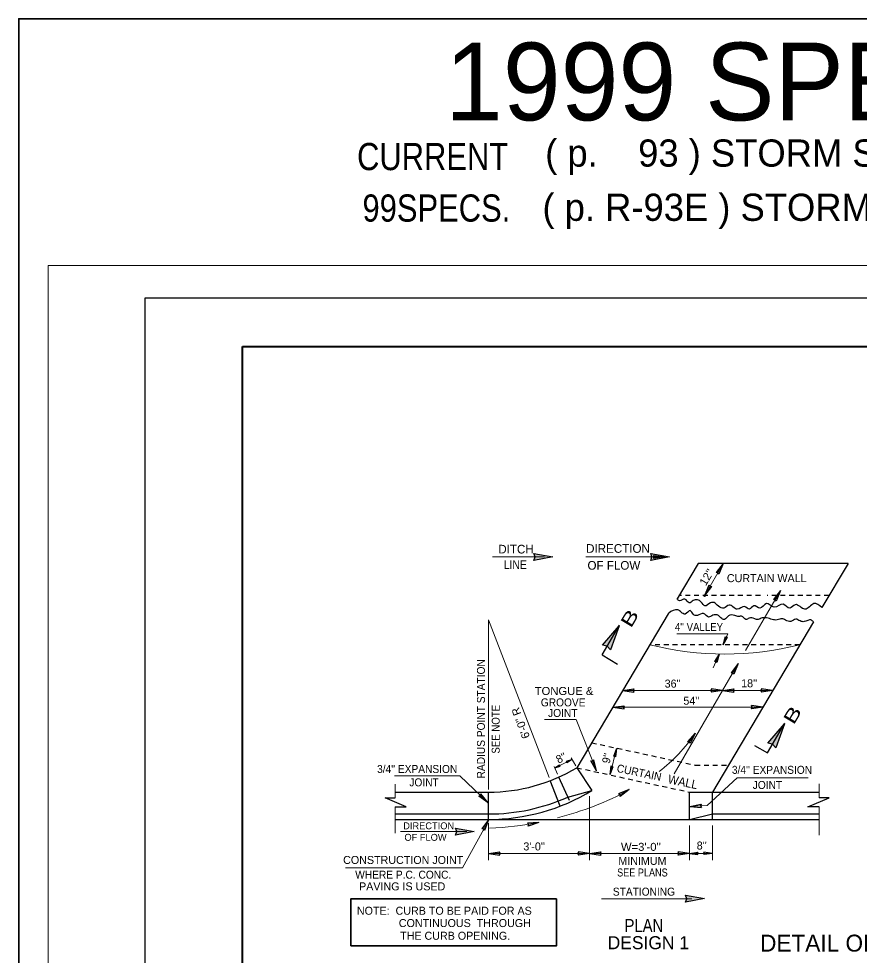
# Model space of a CAD drawing. Extents: x 392 to 763, y 50 to 324.
# Drawn here: x 391.9 to 521.7, y 179.3 to 324 of the extents above; entities that cross this region are included whole.
import ezdxf

# ---------------------------------------------------------------- set-up
doc = ezdxf.new("R2010")
doc.units = 0
doc.header["$LTSCALE"] = 0.5
doc.header["$PDMODE"] = 32
doc.header["$PDSIZE"] = 0.25
doc.linetypes.add('SHORT_DASHED', pattern=[2.7, 1.5, -1.2])
doc.layers.add('1', color=7, linetype='Continuous', lineweight=13)

msp = doc.modelspace()

# ---------------------------------------------------------------- hatches: boundary and pattern name
at = {"layer": '1'}
for points in [[(471.476, 240.3147), (471.6582, 240.8534), (471.4789, 241.3961), (474.3762, 240.8649)], [(489.5219, 240.3147), (489.705, 240.8534), (489.5257, 241.3961), (492.4231, 240.8649)], [(491.6877, 240.8487), (489.933, 240.6074), (489.933, 241.09)], [(483.2999, 226.505), (482.8069, 227.0802), (482.0621, 227.2442), (484.6418, 230.2054)], [(508.8257, 211.3622), (508.3327, 211.9373), (507.5878, 212.1013), (510.1676, 215.0626)], [(459.3717, 197.9141), (459.5538, 198.452), (459.3745, 198.9946), (462.2718, 198.4644)], [(494.896, 187.5464), (495.0782, 188.0853), (494.8988, 188.6279), (497.7962, 188.0976)]]:
    msp.add_hatch(color=256, dxfattribs=at).paths.add_polyline_path(points)

# ---------------------------------------------------------------- linework, layer by layer
for p, q in [((396.4602, 285.8556), (756.4335, 285.8556)), ((396.4602, 55.8731), (396.4602, 285.8556)), ((465.1014, 240.8487), (473.1116, 240.8487)), ((479.4747, 240.8487), (491.6877, 240.8487)), ((497.8562, 234.891), (500.6878, 239.8368)), ((504.166, 226.3858), (509.5401, 235.6711)), ((493.5532, 228.9904), (501.4183, 228.9904)), ((500.6907, 227.3062), (501.4183, 228.9904)), ((499.1571, 223.7555), (500.0574, 225.8403)), ((493.1507, 207.3528), (503.0024, 224.3745)), ((483.6462, 217.6471), (506.8077, 217.6471)), ((484.2222, 211.2917), (483.2552, 207.2556)), ((477.9411, 208.5898), (477.2048, 209.8134)), ((475.1191, 207.3328), (474.5937, 208.4887)), ((474.6872, 208.2827), (477.3031, 209.5235)), ((450.0397, 203.6677), (450.0397, 205.7717)), ((515.5083, 203.6677), (515.5083, 205.825)), ((480.0765, 194.0335), (480.0765, 203.9023)), ((450.0397, 198.1945), (450.0397, 202.2591)), ((515.5083, 197.8922), (515.5083, 202.2591)), ((464.4539, 194.0478), (464.4539, 199.7337)), ((450.8903, 198.4606), (461.1007, 198.4606)), ((460.4637, 192.8347), (464.0372, 199.3904)), ((495.4912, 194.0335), (495.4912, 199.3799)), ((499.0322, 194.0335), (499.0322, 199.3799)), ((495.4912, 195.0634), (499.0322, 195.0634)), ((442.3767, 192.8347), (460.4665, 192.8347)), ((481.8876, 188.0509), (495.8392, 188.0509))]:
    msp.add_line(p, q, dxfattribs=at)
at = {"layer": '1', "lineweight": 40}
for p, q in [((426.4577, 273.3572), (751.4335, 273.3572)), ((426.4577, 68.3722), (426.4577, 273.3572))]:
    msp.add_line(p, q, dxfattribs=at)
at = {"layer": '1', "lineweight": 25}
for p, q in [((496.8225, 239.8587), (493.5704, 234.3769)), ((519.985, 239.8587), (496.8225, 239.8587)), ((500.6868, 239.8368), (499.6063, 238.4348)), ((500.6868, 239.8368), (500.0251, 238.1955)), ((519.985, 239.8587), (515.9413, 233.0427)), ((497.8573, 234.891), (498.52, 236.5332)), ((497.8573, 234.891), (498.9378, 236.2938)), ((509.5391, 235.6711), (508.4519, 234.2738)), ((509.5391, 235.6711), (508.8697, 234.0327)), ((492.2047, 232.0737), (478.1042, 208.3056)), ((481.9952, 225.7345), (484.7076, 230.3065)), ((514.6271, 230.8272), (499.0322, 204.5404)), ((500.6916, 227.3062), (501.0473, 228.5851)), ((500.6916, 227.3062), (501.3792, 228.442)), ((481.9952, 225.7345), (484.3977, 224.3097)), ((500.0574, 225.8403), (499.3698, 224.7045)), ((500.0574, 225.8403), (499.7017, 224.5614)), ((503.0015, 224.3754), (501.9142, 222.9773)), ((503.0015, 224.3754), (502.3311, 222.7361)), ((485.1645, 220.2268), (486.9183, 220.4682)), ((485.1645, 220.2268), (486.9183, 219.9855)), ((500.601, 220.2288), (498.8472, 220.4691)), ((500.601, 220.2288), (498.8472, 219.9875)), ((500.602, 220.2268), (502.3558, 220.4682)), ((500.602, 220.2268), (502.3558, 219.9855)), ((508.3251, 220.2288), (506.5712, 220.4691)), ((508.3251, 220.2288), (506.5712, 219.9875)), ((483.6462, 217.6462), (485.4, 217.8874)), ((483.6462, 217.6462), (485.4, 217.4048)), ((506.8067, 217.648), (505.0529, 217.8884)), ((506.8067, 217.648), (505.0529, 217.4068)), ((507.5211, 210.5916), (510.2334, 215.1637)), ((496.3876, 213.6244), (495.204, 212.3082)), ((496.3876, 213.6244), (495.6027, 212.0374)), ((484.2222, 211.2917), (483.7397, 210.0537)), ((484.2222, 211.2917), (484.0906, 209.9698)), ((505.5507, 211.7608), (507.5211, 210.5916)), ((474.6872, 208.2827), (475.4282, 208.7672)), ((474.6872, 208.2827), (475.5311, 208.5497)), ((477.3031, 209.5235), (476.4591, 209.2564)), ((477.3031, 209.5235), (476.5621, 209.039)), ((478.1042, 208.3056), (480.4332, 204.7788)), ((481.1368, 207.8253), (480.2675, 209.3678)), ((481.1368, 207.8253), (480.7157, 209.5451)), ((483.2552, 207.2556), (483.3868, 208.5765)), ((483.2552, 207.2556), (483.7377, 208.4925)), ((476.9683, 203.2272), (475.3385, 206.8665)), ((475.5139, 202.3678), (474.0004, 206.3105)), ((450.0397, 204.5404), (464.4539, 204.5404)), ((464.4005, 202.8724), (462.9671, 203.9119)), ((464.4005, 202.8724), (463.2999, 204.26)), ((464.4539, 200.3174), (464.4539, 204.5404)), ((476.7194, 203.7841), (480.4332, 204.7788)), ((486.2012, 204.9228), (484.5503, 204.2829)), ((486.2012, 204.9228), (484.7839, 203.8613)), ((495.4912, 200.3174), (495.4912, 204.5404)), ((495.4912, 204.5404), (515.5083, 204.5404)), ((499.0322, 200.3174), (499.0322, 204.5404)), ((495.5617, 202.303), (497.2946, 202.6663)), ((450.0397, 201.1623), (464.4539, 201.1623)), ((495.4912, 200.3174), (499.0322, 201.1623)), ((495.5617, 202.303), (497.3279, 202.1847)), ((499.0322, 201.1623), (515.5083, 201.1623)), ((450.0397, 200.3174), (515.5083, 200.3174)), ((464.4826, 200.2841), (463.4211, 198.8678)), ((464.4826, 200.2841), (463.8426, 198.6332)), ((472.2552, 199.873), (470.4889, 199.7595)), ((472.2552, 199.873), (470.5842, 199.2874)), ((464.4539, 195.0634), (466.2088, 195.3038)), ((480.0765, 195.0645), (478.3226, 195.3057)), ((480.0765, 195.0634), (481.8313, 195.3038)), ((495.4902, 195.0645), (493.7363, 195.3057)), ((495.4912, 195.0634), (496.8062, 195.2438)), ((499.0312, 195.0645), (497.7161, 195.2456)), ((464.4539, 195.0634), (466.2088, 194.8222)), ((480.0765, 195.0645), (478.3226, 194.8241)), ((480.0765, 195.0634), (481.8313, 194.8222)), ((495.4902, 195.0645), (493.7363, 194.8241)), ((495.4912, 195.0634), (496.8062, 194.8823)), ((499.0312, 195.0645), (497.7161, 194.8842))]:
    msp.add_line(p, q, dxfattribs=at)
at = {"layer": '1', "linetype": 'SHORT_DASHED', "lineweight": 25}
for p, q in [((499.6645, 234.891), (493.8756, 234.891)), ((506.4387, 234.891), (500.2682, 234.891)), ((517.0381, 234.891), (507.4791, 234.891)), ((512.5376, 227.3062), (489.376, 227.3062)), ((478.1042, 208.3056), (495.4912, 204.5404))]:
    msp.add_line(p, q, dxfattribs=at)
at = {"layer": '1', "lineweight": 35}
for points in [[(391.9243, 50.4672), (762.9427, 50.4672), (762.9427, 323.9597), (391.9243, 323.9597)], [(443.205, 180.8012), (474.9595, 180.8012), (474.9595, 188.0412), (443.205, 188.0412)]]:
    msp.add_lwpolyline(points, close=True, dxfattribs=at)
at = {"layer": '1', "lineweight": 25}
for points in [[(411.4593, 60.8731), (411.4593, 280.8564), (756.4335, 280.8564)], [(500.0251, 238.1955), (499.881, 238.4339), (499.6063, 238.4348)], [(498.52, 236.5332), (498.6631, 236.2938), (498.9378, 236.2938)], [(508.8697, 234.0327), (508.7266, 234.272), (508.4519, 234.2738)], [(501.0473, 228.5851), (501.1742, 228.4192), (501.3792, 228.442)], [(499.7017, 224.5614), (499.5739, 224.7273), (499.3698, 224.7045)], [(502.3311, 222.7361), (502.1881, 222.9754), (501.9142, 222.9773)], [(486.9183, 220.4682), (486.782, 220.2239), (486.9183, 219.9855)], [(498.8472, 219.9875), (498.9826, 220.2307), (498.8472, 220.4691)], [(502.3558, 220.4682), (502.2204, 220.2239), (502.3558, 219.9855)], [(506.5712, 219.9875), (506.7067, 220.2307), (506.5712, 220.4691)], [(485.4, 217.8874), (485.2647, 217.6432), (485.4, 217.4048)], [(505.0529, 217.4068), (505.1893, 217.65), (505.0529, 217.8884)], [(495.6027, 212.0374), (495.4767, 212.2863), (495.204, 212.3082)], [(484.0906, 209.9698), (483.937, 210.111), (483.7397, 210.0537)], [(475.4282, 208.7672), (475.4196, 208.6279), (475.5311, 208.5497)], [(476.5621, 209.039), (476.5716, 209.1782), (476.4591, 209.2564)], [(480.2675, 209.3678), (480.5439, 209.3312), (480.7157, 209.5451)], [(483.3868, 208.5765), (483.5403, 208.4353), (483.7377, 208.4925)], [(462.9671, 203.9119), (463.2332, 203.9939), (463.2999, 204.26)], [(484.7839, 203.8613), (484.7849, 204.1398), (484.5503, 204.2829)], [(450.0397, 202.2591), (451.7697, 202.2591), (448.4842, 203.6506), (450.0397, 203.6677)], [(497.2946, 202.6663), (497.1762, 202.4137), (497.3279, 202.1847)], [(515.5083, 202.2591), (513.7773, 202.2591), (517.0628, 203.6506), (515.5083, 203.6677)], [(470.5842, 199.2874), (470.6692, 199.5535), (470.4889, 199.7595)], [(463.8426, 198.6332), (463.6957, 198.8707), (463.4211, 198.8678)], [(466.2088, 195.3038), (466.0723, 195.0607), (466.2088, 194.8222)], [(478.3226, 194.8241), (478.458, 195.0673), (478.3226, 195.3057)], [(481.8313, 195.3038), (481.6949, 195.0607), (481.8313, 194.8222)], [(493.7363, 194.8241), (493.8717, 195.0673), (493.7363, 195.3057)], [(496.8062, 195.2438), (496.7052, 195.0616), (496.8062, 194.8823)], [(497.7161, 194.8842), (497.8181, 195.0663), (497.7161, 195.2456)]]:
    msp.add_lwpolyline(points, dxfattribs=at)
for points in [[(471.476, 240.3147), (471.6582, 240.8534), (471.4789, 241.3961), (474.3762, 240.8649)], [(489.5219, 240.3147), (489.705, 240.8534), (489.5257, 241.3961), (492.4231, 240.8649)], [(483.2999, 226.505), (482.8069, 227.0802), (482.0621, 227.2442), (484.6418, 230.2054)], [(508.8257, 211.3622), (508.3327, 211.9373), (507.5878, 212.1013), (510.1676, 215.0626)], [(459.3717, 197.9141), (459.5538, 198.452), (459.3745, 198.9946), (462.2718, 198.4644)], [(494.896, 187.5464), (495.0782, 188.0853), (494.8988, 188.6279), (497.7962, 188.0976)]]:
    msp.add_lwpolyline(points, close=True, dxfattribs=at)
at = {"layer": '1'}
msp.add_lwpolyline([(491.6877, 240.8487), (489.933, 240.6074), (489.933, 241.09)], close=True, dxfattribs=at)
for points in [[(464.4539, 204.9323), (464.4539, 231.1648), (473.8155, 206.7912)], [(485.1635, 220.2277), (500.602, 220.2277), (508.3251, 220.2277)], [(473.0938, 215.7381), (478.0066, 215.7381), (481.1368, 207.8253)], [(449.931, 207.04), (460.0487, 207.04), (464.3995, 202.8715)], [(513.806, 206.7435), (502.8471, 206.7435), (498.2235, 202.4909), (495.5607, 202.304)], [(464.4539, 195.0634), (480.0765, 195.0634), (495.4912, 195.0634)]]:
    msp.add_lwpolyline(points, dxfattribs=at)
at = {"layer": '1', "linetype": 'SHORT_DASHED', "lineweight": 25}
msp.add_lwpolyline([(480.396, 212.1681), (496.3924, 208.7043), (501.5023, 208.7043)], dxfattribs=at)
at = {"layer": '1'}
for centre, radius, start, end in [((500.9568, 272.7835), 46.9292, 255.71327, 284.28673), ((475.4085, 227.8516), 25.3492, 307.40156, 325.85714), ((464.6206, 243.8579), 44.5169, 283.62383, 298.9985), ((463.2115, 244.3432), 45.3812, 271.8045, 281.49586)]:
    msp.add_arc(centre, radius, start, end, dxfattribs=at)
at = {"layer": '1', "lineweight": 25}
for radius, end in [(26.624, 300.84241), (30.8464, 301.20015), (30.0019, 294.12974)]:
    msp.add_arc((464.4542, 231.1641), radius, 269.9994, end, dxfattribs=at)
for points in [[(515.9413, 233.0427), (514.7234, 233.6492), (513.3148, 232.7766), (511.8385, 233.4814), (511.0002, 232.9445), (509.9607, 233.5491), (508.5854, 233.0789), (507.3781, 233.6492), (506.3719, 232.9445), (505.4325, 233.3135), (504.762, 232.7766), (503.9905, 233.18), (502.8842, 232.7766), (502.2127, 233.1457), (501.6425, 233.4146), (500.8042, 232.9445), (499.9659, 233.2468), (499.2954, 233.8171), (498.7252, 233.7503), (497.8868, 233.2801), (497.3165, 233.8848), (496.0757, 234.1194), (495.472, 233.7503), (494.8006, 234.354), (493.9623, 234.086), (493.5704, 234.3769)], [(514.6271, 230.8272), (514.2532, 231.1324), (513.2138, 230.8635), (512.5767, 230.9646), (511.9062, 231.2669), (511.168, 230.8968), (510.3297, 231.099), (509.7928, 231.3003), (509.0547, 231.1324), (508.2498, 231.1992), (507.4114, 231.4347), (506.741, 231.4347), (506.1039, 231.1992), (505.567, 231.3003), (504.6952, 231.4004), (504.1917, 231.1992), (503.5547, 231.7027), (503.0855, 231.636), (502.5151, 231.8038), (501.509, 231.7704), (500.9053, 231.1992), (500.335, 231.4681), (499.9659, 231.8038), (499.0942, 231.8372), (498.4572, 231.5683), (497.6522, 232.1052), (496.7128, 231.8038), (496.1091, 231.9717), (495.6056, 232.5754), (494.8349, 232.0384), (494.2312, 232.3074), (493.6943, 232.6764), (492.3191, 232.1729), (492.2047, 232.0737)]]:
    msp.add_spline(points, degree=3, dxfattribs=at)
at = {"layer": '1'}
msp.add_point((497.8305, 234.8652), dxfattribs=at)

# ---------------------------------------------------------------- texts
for s, height, p in [('1999 SPECS - FINAL ENGLISH', 12, (457.7595, 308.2688)), ('( p.    93 ) STORM SEWER CONSTRUCTION DETAILS - ( SSCD- 1-15 ) - FINAL ENGLISH ( 3/3/97 )', 4.2, (473.2132, 301.1184)), ('( p. R-93E ) STORM SEWER CONSTRUCTION DETAILS - ( SSCD-2-00E ) - FINAL ENGLISH ( 7/1/99 )', 4.2, (472.7946, 292.7471)), ('DITCH ', 1.339, (465.976, 241.3866)), ('DIRECTION ', 1.339, (479.5377, 241.4915)), ('OF FLOW', 1.339, (479.7465, 238.8812)), ('CURTAIN WALL', 1.236, (501.2706, 236.9624)), ("36''", 1.236, (491.662, 220.677)), ("18''", 1.236, (503.4803, 220.7237)), ("54''", 1.236, (494.5517, 218.0333)), ('DIRECTION ', 1.069, (451.2967, 198.7982)), ('OF FLOW', 1.069, (451.4836, 197.0223)), ("3'-0''", 1.236, (469.8452, 195.5355)), ("8''", 1.236, (496.6137, 195.672)), ('CONSTRUCTION JOINT', 1.236, (442.0172, 193.4451)), ('MINIMUM', 1.236, (484.515, 193.3029)), ('PAVING IS USED', 1.236, (444.4787, 189.3642)), ('NOTE:  CURB TO BE PAID FOR AS ', 1.236, (444.1426, 185.6055)), ('CONTINUOUS  THROUGH ', 1.236, (450.6156, 183.7015)), ('THE CURB OPENING.', 1.236, (450.8185, 181.7431)), ('DESIGN 1', 2.013, (482.8651, 180.2811)), ('DETAIL OF CURB OPENING', 2.61, (506.3994, 179.9165))]:
    msp.add_text(s, height=height, dxfattribs=at).set_placement(p)
for s, height, width, p in [('CURRENT', 4.2, 0.85, (444.1678, 300.5798)), ('99SPECS.', 4.2, 0.85, (445.005, 292.627)), ('LINE ', 1.339, 0.9, (466.8115, 238.9861)), ("4'' VALLEY", 1.236, 0.9, (493.2452, 229.4224)), ('TONGUE & ', 1.236, 1.05, (471.5961, 219.5369)), ('GROOVE ', 1.236, 0.95, (472.546, 217.7766)), ('JOINT', 1.236, 0.95, (473.6665, 216.1409)), ("3/4'' EXPANSION ", 1.236, 0.95, (447.2587, 207.4921)), ("3/4'' EXPANSION ", 1.236, 0.95, (502.0459, 207.3614)), ('JOINT', 1.236, 0.95, (452.2417, 205.4273)), ('JOINT', 1.236, 0.95, (505.2684, 205.0239)), ("W=3'-0''", 1.236, 1.05, (484.9165, 195.4717)), ('WHERE P.C. CONC.', 1.236, 0.95, (443.8836, 191.1704)), ('SEE PLANS', 1.236, 0.85, (484.3252, 191.51)), ('STATIONING', 1.236, 0.95, (483.6672, 188.5497)), ('PLAN', 2.013, 0.85, (485.4706, 182.9363))]:
    msp.add_text(s, height=height, dxfattribs=dict(at, width=width)).set_placement(p)
for s, height, rotation, width, p in [("12''", 1.236, 58.891, 1.05, (498.007, 236.2928)), ('B', 2.013, 58.891, 1.45, (486.4452, 229.76)), ('RADIUS POINT STATION', 1.236, 90, 0.95, (463.916, 206.6538)), ('SEE NOTE', 1.236, 90, 0.9, (466.1972, 210.4857)), ('B', 2.013, 58.891, 1.45, (511.582, 214.8212)), ('CURTAIN', 1.236, 348.249, 0.95, (484.1887, 207.6685)), ('WALL', 1.339, 348.249, 0.95, (492.0778, 205.9243))]:
    msp.add_text(s, height=height, rotation=rotation, dxfattribs=dict(at, width=width)).set_placement(p)
for s, rotation, p in [("6'-0'' R", 110.568, (470.8828, 213.077)), ("8''", 26.989, (475.2727, 208.9131)), ("9''", 75.533, (483.1426, 208.8463))]:
    msp.add_text(s, height=1.236, rotation=rotation, dxfattribs=at).set_placement(p)

doc.saveas('drawing.dxf')
